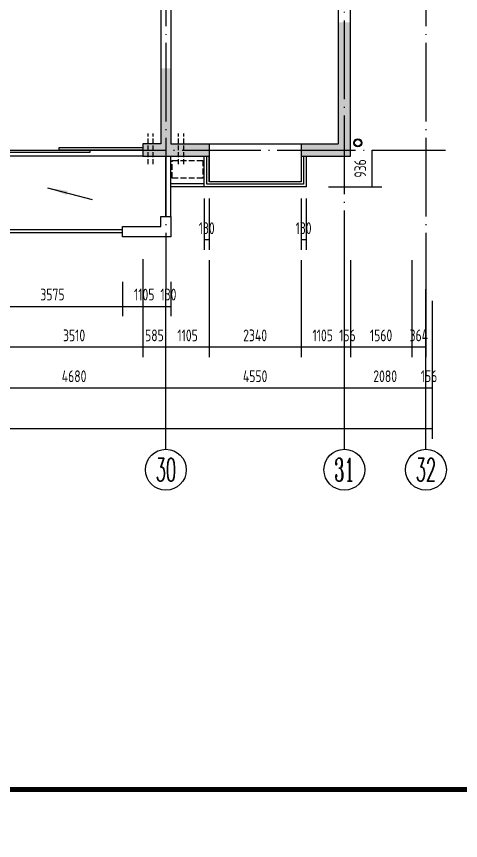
# Model space of a CAD drawing. Extents: x -726032 to 135930, y -151624 to 587044.
# Drawn here: x -653837 to -642515, y 477844 to 498822 of the extents above; entities that cross this region are included whole.
import ezdxf
from ezdxf.enums import TextEntityAlignment as Align

# ---------------------------------------------------------------- set-up
doc = ezdxf.new("R2010")
doc.units = 0
doc.header["$LTSCALE"] = 1000
doc.header["$MEASUREMENT"] = 0
doc.linetypes.add('DASH', pattern=[0.35, 0.25, -0.1])
doc.linetypes.add('DOTE', pattern=[2.42, 2, -0.2, 0.02, -0.2])
doc.layers.get('0').update_dxf_attribs({"linetype": 'CONTINUOUS'})
doc.layers.get('DEFPOINTS').update_dxf_attribs({"color": 1, "linetype": 'CONTINUOUS'})
for name, color, linetype in [('AXIS', 245, 'CONTINUOUS'), ('AXIS_TEXT', 7, 'CONTINUOUS'), ('COLUMN', 170, 'CONTINUOUS'), ('DOTE', 8, 'DOTE'), ('GROUND', 45, 'CONTINUOUS'), ('PUB_DIM', 245, 'CONTINUOUS'), ('PUB_TITLE', 1, 'CONTINUOUS'), ('ROOF', 4, 'CONTINUOUS'), ('WALL', 255, 'CONTINUOUS'), ('WINDOW', 155, 'CONTINUOUS'), ('空调', 245, 'CONTINUOUS'), ('雨水管', 20, 'CONTINUOUS')]:
    doc.layers.add(name, color=color, linetype=linetype)
doc.styles.add('COMPLEX', font='COMPLEX')
doc.styles.add('DIM_FONT', font='isocp.shx', dxfattribs={"width": 0.8})
doc.dimstyles.new('AXIS', dxfattribs={"dimtxt": 300, "dimasz": 1, "dimexe": 250, "dimexo": 300, "dimgap": 150, "dimtad": 1, "dimdec": 0, "dimzin": 0, "dimdsep": 46, "dimtxsty": 'DIM_FONT', "dimcen": 0.09, "dimse1": 1, "dimse2": 1, "dimclrt": 142, "dimadec": 0, "dimazin": 0, "dimtfac": 1, "dimtdec": 0, "dimtix": 1, "dimtmove": 2, "dimatfit": 3, "dimfxl": 1, "dimtolj": 1, "dimtzin": 0, "dimarcsym": 0})
doc.dimstyles.new('DIMA', dxfattribs={"dimtxt": 300, "dimasz": 1, "dimexe": 250, "dimexo": 300, "dimgap": 150, "dimtad": 1, "dimdec": 0, "dimzin": 0, "dimdsep": 46, "dimtxsty": 'DIM_FONT', "dimcen": 0.09, "dimse1": 1, "dimclrt": 142, "dimadec": 0, "dimazin": 0, "dimtfac": 1, "dimtdec": 0, "dimtix": 1, "dimtmove": 2, "dimatfit": 3, "dimfxl": 1, "dimtolj": 1, "dimtzin": 0, "dimarcsym": 0})
doc.dimstyles.new('DIMB', dxfattribs={"dimtxt": 300, "dimasz": 1, "dimexe": 250, "dimexo": 300, "dimgap": 150, "dimtad": 1, "dimdec": 0, "dimzin": 0, "dimdsep": 46, "dimtxsty": 'DIM_FONT', "dimcen": 0.09, "dimse2": 1, "dimclrt": 142, "dimadec": 0, "dimazin": 0, "dimtfac": 1, "dimtdec": 0, "dimtix": 1, "dimtmove": 2, "dimatfit": 3, "dimfxl": 1, "dimtolj": 1, "dimtzin": 0, "dimarcsym": 0})
doc.dimstyles.new('DIMN', dxfattribs={"dimtxt": 300, "dimasz": 1, "dimexe": 250, "dimexo": 300, "dimgap": 150, "dimtad": 1, "dimdec": 0, "dimzin": 0, "dimdsep": 46, "dimtxsty": 'DIM_FONT', "dimcen": 0.09, "dimclrt": 142, "dimadec": 0, "dimazin": 0, "dimtfac": 1, "dimtdec": 0, "dimtix": 1, "dimtmove": 2, "dimatfit": 3, "dimfxl": 1, "dimtolj": 1, "dimtzin": 0, "dimarcsym": 0})

# ---------------------------------------------------------------- blocks, each defined once
blk = doc.blocks.new('*D3559')
at = {"layer": 'DEFPOINTS', "color": 0, "transparency": 16777216}
for p in [(-651132, 492363), (-650027, 492363), (-650027, 491443)]:
    blk.add_point(p, dxfattribs=at)
at = {"layer": 'PUB_DIM', "color": 0, "lineweight": -2, "transparency": 16777216}
for p, q in [((-651132, 492063), (-651132, 491193)), ((-651131, 491443), (-650028, 491443))]:
    blk.add_line(p, q, dxfattribs=at)
at = {"layer": 'PUB_DIM', "color": 0, "transparency": 16777216}
for points in [[(-651131, 491443), (-651131, 491443), (-651132, 491443)], [(-650028, 491443), (-650028, 491443), (-650027, 491443)]]:
    blk.add_solid(points, dxfattribs=at)
at = {"layer": 'PUB_DIM', "color": 142, "transparency": 16777216, "insert": (-650579, 491743), "char_height": 300, "attachment_point": 5, "style": 'DIM_FONT'}
blk.add_mtext('\\A1;1105', dxfattribs=at)
blk = doc.blocks.new('*D3172')
at = {"layer": 'AXIS', "color": 0, "lineweight": -2, "transparency": 16777216}
blk.add_line((-650028, 489363), (-654706, 489363), dxfattribs=at)
at = {"layer": 'AXIS', "color": 0, "transparency": 16777216}
for points in [[(-654706, 489363), (-654706, 489363), (-654707, 489363)], [(-650028, 489363), (-650028, 489363), (-650027, 489363)]]:
    blk.add_solid(points, dxfattribs=at)
at = {"layer": 'DEFPOINTS', "color": 0, "transparency": 16777216}
for p in [(-654707, 491880), (-650027, 491880), (-654707, 489363)]:
    blk.add_point(p, dxfattribs=at)
at = {"layer": 'AXIS', "color": 142, "transparency": 16777216, "insert": (-652367, 489663), "char_height": 300, "attachment_point": 5, "style": 'DIM_FONT'}
blk.add_mtext('\\A1;4680', dxfattribs=at)
blk = doc.blocks.new('*D499')
at = {"layer": 'DEFPOINTS', "color": 0, "transparency": 16777216}
for p in [(-654122, 493206), (-650612, 492946), (-654122, 490403)]:
    blk.add_point(p, dxfattribs=at)
at = {"layer": 'PUB_DIM', "color": 0, "lineweight": -2, "transparency": 16777216}
for p, q in [((-654122, 492906), (-654122, 490153)), ((-650612, 492646), (-650612, 490153)), ((-650613, 490403), (-654121, 490403))]:
    blk.add_line(p, q, dxfattribs=at)
at = {"layer": 'PUB_DIM', "color": 0, "transparency": 16777216}
for points in [[(-654121, 490403), (-654121, 490403), (-654122, 490403)], [(-650613, 490403), (-650613, 490403), (-650612, 490403)]]:
    blk.add_solid(points, dxfattribs=at)
at = {"layer": 'PUB_DIM', "color": 142, "transparency": 16777216, "insert": (-652367, 490703), "char_height": 300, "attachment_point": 5, "style": 'DIM_FONT'}
blk.add_mtext('\\A1;3510', dxfattribs=at)
blk = doc.blocks.new('*D1735')
at = {"layer": 'DEFPOINTS', "color": 0, "transparency": 16777216}
for p in [(-654707, 492363), (-651132, 492363), (-651132, 491443)]:
    blk.add_point(p, dxfattribs=at)
at = {"layer": 'PUB_DIM', "color": 0, "lineweight": -2, "transparency": 16777216}
for p, q in [((-651132, 492063), (-651132, 491193)), ((-654706, 491443), (-651133, 491443))]:
    blk.add_line(p, q, dxfattribs=at)
at = {"layer": 'PUB_DIM', "color": 0, "transparency": 16777216}
for points in [[(-654706, 491443), (-654706, 491443), (-654707, 491443)], [(-651133, 491443), (-651133, 491443), (-651132, 491443)]]:
    blk.add_solid(points, dxfattribs=at)
at = {"layer": 'PUB_DIM', "color": 142, "transparency": 16777216, "insert": (-652919, 491743), "char_height": 300, "attachment_point": 5, "style": 'DIM_FONT'}
blk.add_mtext('\\A1;3575', dxfattribs=at)
blk = doc.blocks.new('*D510')
at = {"layer": 'AXIS', "color": 0, "lineweight": -2, "transparency": 16777216}
for p, q in [((-711920, 491580), (-711920, 488073)), ((-643241, 491580), (-643241, 488073)), ((-643242, 488323), (-711919, 488323))]:
    blk.add_line(p, q, dxfattribs=at)
at = {"layer": 'AXIS', "color": 0, "transparency": 16777216}
for points in [[(-711919, 488323), (-711919, 488323), (-711920, 488323)], [(-643242, 488323), (-643242, 488323), (-643241, 488323)]]:
    blk.add_solid(points, dxfattribs=at)
at = {"layer": 'DEFPOINTS', "color": 0, "transparency": 16777216}
for p in [(-711920, 491880), (-643241, 491880), (-711920, 488323)]:
    blk.add_point(p, dxfattribs=at)
at = {"layer": 'AXIS', "color": 142, "transparency": 16777216, "insert": (-677580, 488623), "char_height": 300, "attachment_point": 5, "style": 'DIM_FONT'}
blk.add_mtext('\\A1;68679', dxfattribs=at)
blk = doc.blocks.new('*D3433')
at = {"layer": 'AXIS', "color": 0, "lineweight": -2, "transparency": 16777216}
for p, q in [((-643398, 489363), (-643399, 489363)), ((-643241, 489363), (-643397, 489363)), ((-643240, 489363), (-643239, 489363))]:
    blk.add_line(p, q, dxfattribs=at)
at = {"layer": 'AXIS', "color": 0, "transparency": 16777216}
for points in [[(-643398, 489363), (-643398, 489363), (-643397, 489363)], [(-643240, 489363), (-643240, 489363), (-643241, 489363)]]:
    blk.add_solid(points, dxfattribs=at)
at = {"layer": 'DEFPOINTS', "color": 0, "transparency": 16777216}
for p in [(-643397, 491880), (-643241, 491880), (-643397, 489363)]:
    blk.add_point(p, dxfattribs=at)
at = {"layer": 'AXIS', "color": 142, "transparency": 16777216, "insert": (-643319, 489663), "char_height": 300, "attachment_point": 5, "style": 'DIM_FONT'}
blk.add_mtext('\\A1;156', dxfattribs=at)
blk = doc.blocks.new('*D1407')
at = {"layer": 'DEFPOINTS', "color": 0, "transparency": 16777216}
for p in [(-643761, 492920), (-643397, 492920), (-643761, 490403)]:
    blk.add_point(p, dxfattribs=at)
at = {"layer": 'PUB_DIM', "color": 0, "lineweight": -2, "transparency": 16777216}
for p, q in [((-643761, 492620), (-643761, 490153)), ((-643397, 492620), (-643397, 490153)), ((-643762, 490403), (-643763, 490403)), ((-643397, 490403), (-643761, 490403)), ((-643396, 490403), (-643395, 490403))]:
    blk.add_line(p, q, dxfattribs=at)
at = {"layer": 'PUB_DIM', "color": 0, "transparency": 16777216}
for points in [[(-643762, 490403), (-643762, 490403), (-643761, 490403)], [(-643396, 490403), (-643396, 490403), (-643397, 490403)]]:
    blk.add_solid(points, dxfattribs=at)
at = {"layer": 'PUB_DIM', "color": 142, "transparency": 16777216, "insert": (-643579, 490703), "char_height": 300, "attachment_point": 5, "style": 'DIM_FONT'}
blk.add_mtext('\\A1;364', dxfattribs=at)
blk = doc.blocks.new('_AXISO')
blk.add_circle((0, 0), 0.5)
at = {"layer": 'AXIS_TEXT', "style": 'COMPLEX', "width": 1.041667}
blk.add_attdef('A', text='', height=0.56, dxfattribs=at).set_placement((-0.25, -0.28), (0.25, -0.28), align=Align.FIT)
blk = doc.blocks.new('*D1408')
at = {"layer": 'DEFPOINTS', "color": 0, "transparency": 16777216}
for p in [(-646582, 494486), (-646452, 494486), (-646582, 493132)]:
    blk.add_point(p, dxfattribs=at)
at = {"layer": 'PUB_DIM', "color": 0, "lineweight": -2, "transparency": 16777216}
for p, q in [((-646582, 494186), (-646582, 492882)), ((-646452, 494186), (-646452, 492882)), ((-646583, 493132), (-646584, 493132)), ((-646452, 493132), (-646582, 493132)), ((-646451, 493132), (-646450, 493132))]:
    blk.add_line(p, q, dxfattribs=at)
at = {"layer": 'PUB_DIM', "color": 0, "transparency": 16777216}
for points in [[(-646583, 493132), (-646583, 493132), (-646582, 493132)], [(-646451, 493132), (-646451, 493132), (-646452, 493132)]]:
    blk.add_solid(points, dxfattribs=at)
at = {"layer": 'PUB_DIM', "color": 142, "transparency": 16777216, "insert": (-646517, 493432), "char_height": 300, "attachment_point": 5, "style": 'DIM_FONT'}
blk.add_mtext('\\A1;130', dxfattribs=at)
blk = doc.blocks.new('*D1409')
at = {"layer": 'DEFPOINTS', "color": 0, "transparency": 16777216}
for p in [(-648922, 492920), (-646582, 492920), (-648922, 490403)]:
    blk.add_point(p, dxfattribs=at)
at = {"layer": 'PUB_DIM', "color": 0, "lineweight": -2, "transparency": 16777216}
for p, q in [((-648922, 492620), (-648922, 490153)), ((-646582, 492620), (-646582, 490153)), ((-646583, 490403), (-648921, 490403))]:
    blk.add_line(p, q, dxfattribs=at)
at = {"layer": 'PUB_DIM', "color": 0, "transparency": 16777216}
for points in [[(-648921, 490403), (-648921, 490403), (-648922, 490403)], [(-646583, 490403), (-646583, 490403), (-646582, 490403)]]:
    blk.add_solid(points, dxfattribs=at)
at = {"layer": 'PUB_DIM', "color": 142, "transparency": 16777216, "insert": (-647752, 490703), "char_height": 300, "attachment_point": 5, "style": 'DIM_FONT'}
blk.add_mtext('\\A1;2340', dxfattribs=at)
blk = doc.blocks.new('*D2652')
at = {"layer": 'DEFPOINTS', "color": 0, "transparency": 16777216}
for p in [(-650612, 492946), (-650027, 492946), (-650612, 490403)]:
    blk.add_point(p, dxfattribs=at)
at = {"layer": 'PUB_DIM', "color": 0, "lineweight": -2, "transparency": 16777216}
for p, q in [((-650612, 492646), (-650612, 490153)), ((-650613, 490403), (-650614, 490403)), ((-650027, 490403), (-650612, 490403)), ((-650026, 490403), (-650025, 490403))]:
    blk.add_line(p, q, dxfattribs=at)
at = {"layer": 'PUB_DIM', "color": 0, "transparency": 16777216}
for points in [[(-650613, 490403), (-650613, 490403), (-650612, 490403)], [(-650026, 490403), (-650026, 490403), (-650027, 490403)]]:
    blk.add_solid(points, dxfattribs=at)
at = {"layer": 'PUB_DIM', "color": 142, "transparency": 16777216, "insert": (-650319, 490703), "char_height": 300, "attachment_point": 5, "style": 'DIM_FONT'}
blk.add_mtext('\\A1;585', dxfattribs=at)
blk = doc.blocks.new('*D2653')
at = {"layer": 'DEFPOINTS', "color": 0, "transparency": 16777216}
for p in [(-650027, 492363), (-649897, 492363), (-649897, 491443)]:
    blk.add_point(p, dxfattribs=at)
at = {"layer": 'PUB_DIM', "color": 0, "lineweight": -2, "transparency": 16777216}
for p, q in [((-649897, 492063), (-649897, 491193)), ((-650028, 491443), (-650029, 491443)), ((-650027, 491443), (-649897, 491443)), ((-649896, 491443), (-649895, 491443))]:
    blk.add_line(p, q, dxfattribs=at)
at = {"layer": 'PUB_DIM', "color": 0, "transparency": 16777216}
for points in [[(-650028, 491443), (-650028, 491443), (-650027, 491443)], [(-649896, 491443), (-649896, 491443), (-649897, 491443)]]:
    blk.add_solid(points, dxfattribs=at)
at = {"layer": 'PUB_DIM', "color": 142, "transparency": 16777216, "insert": (-649962, 491743), "char_height": 300, "attachment_point": 5, "style": 'DIM_FONT'}
blk.add_mtext('\\A1;130', dxfattribs=at)
blk = doc.blocks.new('*D1410')
at = {"layer": 'DEFPOINTS', "color": 0, "transparency": 16777216}
for p in [(-649052, 494486), (-648922, 494486), (-649052, 493132)]:
    blk.add_point(p, dxfattribs=at)
at = {"layer": 'PUB_DIM', "color": 0, "lineweight": -2, "transparency": 16777216}
for p, q in [((-649052, 494186), (-649052, 492882)), ((-648922, 494186), (-648922, 492882)), ((-649053, 493132), (-649054, 493132)), ((-648922, 493132), (-649052, 493132)), ((-648921, 493132), (-648920, 493132))]:
    blk.add_line(p, q, dxfattribs=at)
at = {"layer": 'PUB_DIM', "color": 0, "transparency": 16777216}
for points in [[(-649053, 493132), (-649053, 493132), (-649052, 493132)], [(-648921, 493132), (-648921, 493132), (-648922, 493132)]]:
    blk.add_solid(points, dxfattribs=at)
at = {"layer": 'PUB_DIM', "color": 142, "transparency": 16777216, "insert": (-648987, 493432), "char_height": 300, "attachment_point": 5, "style": 'DIM_FONT'}
blk.add_mtext('\\A1;130', dxfattribs=at)
blk = doc.blocks.new('*D3836')
at = {"layer": 'DEFPOINTS', "color": 0, "transparency": 16777216}
for p in [(-650027, 492946), (-648922, 492920), (-650027, 490403)]:
    blk.add_point(p, dxfattribs=at)
at = {"layer": 'PUB_DIM', "color": 0, "lineweight": -2, "transparency": 16777216}
for p, q in [((-648922, 492620), (-648922, 490153)), ((-648923, 490403), (-650026, 490403))]:
    blk.add_line(p, q, dxfattribs=at)
at = {"layer": 'PUB_DIM', "color": 0, "transparency": 16777216}
for points in [[(-650026, 490403), (-650026, 490403), (-650027, 490403)], [(-648923, 490403), (-648923, 490403), (-648922, 490403)]]:
    blk.add_solid(points, dxfattribs=at)
at = {"layer": 'PUB_DIM', "color": 142, "transparency": 16777216, "insert": (-649474, 490703), "char_height": 300, "attachment_point": 5, "style": 'DIM_FONT'}
blk.add_mtext('\\A1;1105', dxfattribs=at)
blk = doc.blocks.new('*D1411')
at = {"layer": 'DEFPOINTS', "color": 0, "transparency": 16777216}
for p in [(-645321, 492920), (-643761, 492920), (-645321, 490403)]:
    blk.add_point(p, dxfattribs=at)
at = {"layer": 'PUB_DIM', "color": 0, "lineweight": -2, "transparency": 16777216}
for p, q in [((-645321, 492620), (-645321, 490153)), ((-643761, 492620), (-643761, 490153)), ((-643762, 490403), (-645320, 490403))]:
    blk.add_line(p, q, dxfattribs=at)
at = {"layer": 'PUB_DIM', "color": 0, "transparency": 16777216}
for points in [[(-645320, 490403), (-645320, 490403), (-645321, 490403)], [(-643762, 490403), (-643762, 490403), (-643761, 490403)]]:
    blk.add_solid(points, dxfattribs=at)
at = {"layer": 'PUB_DIM', "color": 142, "transparency": 16777216, "insert": (-644541, 490703), "char_height": 300, "attachment_point": 5, "style": 'DIM_FONT'}
blk.add_mtext('\\A1;1560', dxfattribs=at)
blk = doc.blocks.new('*D3435')
at = {"layer": 'AXIS', "color": 0, "lineweight": -2, "transparency": 16777216}
blk.add_line((-643398, 489363), (-645476, 489363), dxfattribs=at)
at = {"layer": 'AXIS', "color": 0, "transparency": 16777216}
for points in [[(-645476, 489363), (-645476, 489363), (-645477, 489363)], [(-643398, 489363), (-643398, 489363), (-643397, 489363)]]:
    blk.add_solid(points, dxfattribs=at)
at = {"layer": 'DEFPOINTS', "color": 0, "transparency": 16777216}
for p in [(-645477, 491880), (-643397, 491880), (-645477, 489363)]:
    blk.add_point(p, dxfattribs=at)
at = {"layer": 'AXIS', "color": 142, "transparency": 16777216, "insert": (-644437, 489663), "char_height": 300, "attachment_point": 5, "style": 'DIM_FONT'}
blk.add_mtext('\\A1;2080', dxfattribs=at)
blk = doc.blocks.new('*D3436')
at = {"layer": 'AXIS', "color": 0, "lineweight": -2, "transparency": 16777216}
blk.add_line((-645478, 489363), (-650026, 489363), dxfattribs=at)
at = {"layer": 'AXIS', "color": 0, "transparency": 16777216}
for points in [[(-650026, 489363), (-650026, 489363), (-650027, 489363)], [(-645478, 489363), (-645478, 489363), (-645477, 489363)]]:
    blk.add_solid(points, dxfattribs=at)
at = {"layer": 'DEFPOINTS', "color": 0, "transparency": 16777216}
for p in [(-650027, 491880), (-645477, 491880), (-650027, 489363)]:
    blk.add_point(p, dxfattribs=at)
at = {"layer": 'AXIS', "color": 142, "transparency": 16777216, "insert": (-647752, 489663), "char_height": 300, "attachment_point": 5, "style": 'DIM_FONT'}
blk.add_mtext('\\A1;4550', dxfattribs=at)
blk = doc.blocks.new('*D3837')
at = {"layer": 'DEFPOINTS', "color": 0, "transparency": 16777216}
for p in [(-645477, 492920), (-645321, 492920), (-645477, 490403)]:
    blk.add_point(p, dxfattribs=at)
at = {"layer": 'PUB_DIM', "color": 0, "lineweight": -2, "transparency": 16777216}
for p, q in [((-645321, 492620), (-645321, 490153)), ((-645478, 490403), (-645479, 490403)), ((-645321, 490403), (-645477, 490403)), ((-645320, 490403), (-645319, 490403))]:
    blk.add_line(p, q, dxfattribs=at)
at = {"layer": 'PUB_DIM', "color": 0, "transparency": 16777216}
for points in [[(-645478, 490403), (-645478, 490403), (-645477, 490403)], [(-645320, 490403), (-645320, 490403), (-645321, 490403)]]:
    blk.add_solid(points, dxfattribs=at)
at = {"layer": 'PUB_DIM', "color": 142, "transparency": 16777216, "insert": (-645399, 490703), "char_height": 300, "attachment_point": 5, "style": 'DIM_FONT'}
blk.add_mtext('\\A1;156', dxfattribs=at)
blk = doc.blocks.new('*D2654')
at = {"layer": 'DEFPOINTS', "color": 0, "transparency": 16777216}
for p in [(-646582, 492920), (-645477, 492920), (-646582, 490403)]:
    blk.add_point(p, dxfattribs=at)
at = {"layer": 'PUB_DIM', "color": 0, "lineweight": -2, "transparency": 16777216}
for p, q in [((-646582, 492620), (-646582, 490153)), ((-645478, 490403), (-646581, 490403))]:
    blk.add_line(p, q, dxfattribs=at)
at = {"layer": 'PUB_DIM', "color": 0, "transparency": 16777216}
for points in [[(-646581, 490403), (-646581, 490403), (-646582, 490403)], [(-645478, 490403), (-645478, 490403), (-645477, 490403)]]:
    blk.add_solid(points, dxfattribs=at)
at = {"layer": 'PUB_DIM', "color": 142, "transparency": 16777216, "insert": (-646029, 490703), "char_height": 300, "attachment_point": 5, "style": 'DIM_FONT'}
blk.add_mtext('\\A1;1105', dxfattribs=at)
blk = doc.blocks.new('*D3838')
at = {"layer": 'DEFPOINTS', "color": 0, "transparency": 16777216}
for p in [(-646179, 495422), (-644772, 495422), (-646179, 494486)]:
    blk.add_point(p, dxfattribs=at)
at = {"layer": 'PUB_DIM', "color": 0, "lineweight": -2, "transparency": 16777216}
for p, q in [((-644772, 494487), (-644772, 495421)), ((-645879, 494486), (-644522, 494486))]:
    blk.add_line(p, q, dxfattribs=at)
at = {"layer": 'PUB_DIM', "color": 0, "transparency": 16777216}
for points in [[(-644772, 495421), (-644772, 495421), (-644772, 495422)], [(-644772, 494487), (-644772, 494487), (-644772, 494486)]]:
    blk.add_solid(points, dxfattribs=at)
at = {"layer": 'PUB_DIM', "color": 142, "transparency": 16777216, "insert": (-645072, 494954), "char_height": 300, "attachment_point": 5, "rotation": 90, "style": 'DIM_FONT'}
blk.add_mtext('\\A1;936', dxfattribs=at)
blk = doc.blocks.new('_ARROW')
blk.add_solid([(0, 0), (-1, 0.1), (-1, -0.1)])

msp = doc.modelspace()

# ---------------------------------------------------------------- linework, layer by layer
at = {"layer": 'AXIS'}
for p, q in [((-650026.9, 487802.9), (-650026.9, 491880.4)), ((-645476.9, 487802.9), (-645476.9, 491880.4)), ((-643396.9, 487802.9), (-643396.9, 491880.4))]:
    msp.add_line(p, q, dxfattribs=at)
at = {"layer": 'COLUMN'}
for points in [[(-645632.9, 495578.4), (-645632.9, 498672.4), (-645320.9, 495266.4), (-645320.9, 498672.4)], [(-650156.9, 497502.4), (-650156.9, 495578.4), (-649896.9, 497502.4), (-649896.9, 495578.4)], [(-650611.9, 495578.4), (-650611.9, 495266.4), (-648921.9, 495578.4), (-648921.9, 495266.4)], [(-646581.9, 495578.4), (-646581.9, 495266.4), (-645632.9, 495578.4), (-645320.9, 495266.4)]]:
    msp.add_solid(points, dxfattribs=at)
at = {"layer": 'DOTE'}
for p, q in [((-650026.9, 522352), (-650026.9, 491880.4)), ((-643396.9, 522352), (-643396.9, 491880.4)), ((-645476.9, 491880.4), (-645476.9, 503222.4)), ((-712529.2, 495422.4), (-642897.4, 495422.4))]:
    msp.add_line(p, q, dxfattribs=at)
at = {"layer": 'GROUND'}
msp.add_line((-650611.9, 495266.4), (-654121.9, 495266.4), dxfattribs=at)
at = {"layer": 'PUB_TITLE'}
for points, const_width in [([(-726032.4, 477843.9), (-629442.4, 477843.9), (-629442.4, 532443.9), (-726032.4, 532443.9)], 0.234), ([(-723432.4, 479143.9), (-630742.4, 479143.9), (-630742.4, 531143.9), (-723432.4, 531143.9)], 130)]:
    msp.add_lwpolyline(points, close=True, dxfattribs=dict(at, const_width=const_width))
at = {"layer": 'ROOF'}
for p, q in [((-650026.9, 493732.2), (-650026.9, 495266.4)), ((-649896.9, 493732.2), (-649896.9, 495266.4)), ((-649051.9, 494564.4), (-649896.9, 494564.4)), ((-649051.9, 494486.4), (-649896.9, 494486.4))]:
    msp.add_line(p, q, dxfattribs=at)
for points in [[(-651131.9, 493394.2), (-654576.9, 493394.2)], [(-651131.9, 493316.2), (-654576.9, 493316.2)]]:
    msp.add_lwpolyline(points, dxfattribs=at)
at = {"layer": 'WALL'}
for p, q in [((-645320.9, 495266.4), (-645320.9, 502052.4)), ((-650156.9, 501766.4), (-650156.9, 495578.4)), ((-649896.9, 500674.4), (-649896.9, 495578.4)), ((-645632.9, 500674.4), (-645632.9, 495578.4)), ((-650156.9, 495578.4), (-650611.9, 495578.4)), ((-650611.9, 495578.4), (-650611.9, 495266.4)), ((-649896.9, 495578.4), (-648921.9, 495578.4)), ((-648921.9, 495578.4), (-648921.9, 495266.4)), ((-646581.9, 495578.4), (-645632.9, 495578.4)), ((-646581.9, 495578.4), (-646581.9, 495266.4)), ((-650611.9, 495266.4), (-648921.9, 495266.4)), ((-646581.9, 495266.4), (-645320.9, 495266.4))]:
    msp.add_line(p, q, dxfattribs=at)
at = {"layer": 'WALL', "color": 255}
for p, q in [((-650156.9, 493472.2), (-650156.9, 493732.2)), ((-649896.9, 493732.2), (-649896.9, 493212.2)), ((-651131.9, 493212.2), (-651131.9, 493472.2)), ((-651131.9, 493472.2), (-650156.9, 493472.2)), ((-649896.9, 493212.2), (-651131.9, 493212.2))]:
    msp.add_line(p, q, dxfattribs=at)
at = {"layer": 'WALL', "color": 0}
msp.add_line((-650156.9, 493732.2), (-649896.9, 493732.2), dxfattribs=at)
at = {"layer": 'WINDOW'}
msp.add_line((-648921.9, 495578.4), (-646581.9, 495578.4), dxfattribs=at)
for points in [[(-651963.9, 495357.4), (-654121.9, 495357.4), (-654121.9, 495422.4), (-651963.9, 495422.4)], [(-650611.9, 495422.4), (-652743.9, 495422.4), (-652743.9, 495487.4), (-650611.9, 495487.4)]]:
    msp.add_lwpolyline(points, close=True, dxfattribs=at)
for points in [[(-646451.9, 495266.4), (-646451.9, 494486.4), (-649051.9, 494486.4), (-649051.9, 495266.4)], [(-646516.9, 495266.4), (-646516.9, 494551.4), (-648986.9, 494551.4), (-648986.9, 495266.4)], [(-648921.9, 495266.4), (-648921.9, 494616.4)], [(-646581.9, 495266.4), (-646581.9, 494616.4), (-648921.9, 494616.4), (-648921.9, 495266.4)]]:
    msp.add_lwpolyline(points, dxfattribs=at)
at = {"layer": '空调', "linetype": 'DASH', "ltscale": 0.5}
for p, q in [((-650481.9, 495066.7), (-650481.9, 495840.5)), ((-650351.9, 495066.7), (-650351.9, 495840.5)), ((-649701.9, 495066.7), (-649701.9, 495840.5)), ((-649571.9, 495066.7), (-649571.9, 495840.5))]:
    msp.add_line(p, q, dxfattribs=at)
at = {"layer": '空调', "linetype": 'DASH', "ltscale": 0.6}
msp.add_lwpolyline([(-649085, 494705), (-649865, 494705), (-649865, 495160), (-649085, 495160)], close=True, dxfattribs=at)
at = {"layer": '雨水管'}
msp.add_lwpolyline([(-653046.3, 494462.8), (-651904.3, 494160.8)], dxfattribs=at)
for radius in [104, 84.5]:
    msp.add_circle((-645132.5, 495607.3), radius, dxfattribs=at)

# ---------------------------------------------------------------- block references
at = {"layer": 'AXIS'}
ref = msp.add_blockref('_AXISO', (-650026.9, 487282.9), dxfattribs=dict(at, xscale=1040, yscale=1040, zscale=1040))
ref.add_attrib('A', '30', dxfattribs={"layer": 'AXIS_TEXT', "height": 582.4, "style": 'COMPLEX', "width": 0.568182}).set_placement((-650286.9, 486991.7), (-649766.9, 486991.7), align=Align.FIT)
ref = msp.add_blockref('_AXISO', (-645476.9, 487282.9), dxfattribs=dict(at, xscale=1040, yscale=1040, zscale=1040))
ref.add_attrib('A', '31', dxfattribs={"layer": 'AXIS_TEXT', "height": 582.4, "style": 'COMPLEX', "width": 0.669643}).set_placement((-645736.9, 486991.7), (-645216.9, 486991.7), align=Align.FIT)
ref = msp.add_blockref('_AXISO', (-643396.9, 487282.9), dxfattribs=dict(at, xscale=1040, yscale=1040, zscale=1040))
ref.add_attrib('A', '32', dxfattribs={"layer": 'AXIS_TEXT', "height": 582.4, "style": 'COMPLEX', "width": 0.568182}).set_placement((-643656.9, 486991.7), (-643136.9, 486991.7), align=Align.FIT)
at = {"layer": '雨水管', "xscale": -519.9999999999974, "yscale": 520, "zscale": 520, "rotation": 345.1846182440007}
msp.add_blockref('_ARROW', (-653046.3, 494462.8), dxfattribs=at)

# ---------------------------------------------------------------- dimensions: what is measured, and where the dimension line sits
at = {"layer": 'AXIS'}
for p1, p2, distance, dimstyle, picture, middle in [((-643240.9, 491880.4), (-711919.9, 491880.4), 3557.4, 'DIMN', '*D510', (-677580.4, 488622.9)), ((-645476.9, 491880.4), (-650026.9, 491880.4), 2517.4, 'AXIS', '*D3436', (-647751.9, 489662.9)), ((-643396.9, 491880.4), (-645476.9, 491880.4), 2517.4, 'AXIS', '*D3435', (-644436.9, 489663)), ((-643240.9, 491880.4), (-643396.9, 491880.4), 2517.4, 'AXIS', '*D3433', (-643318.9, 489662.9))]:
    dim = msp.add_aligned_dim(p1=p1, p2=p2, distance=distance, dimstyle=dimstyle, dxfattribs=at)
    dim.commit()
    dim.dimension.update_dxf_attribs({"geometry": picture, "text_midpoint": middle})
dim = msp.add_linear_dim(base=(-654706.9, 489362.9), p1=(-650026.9, 491880.4), p2=(-654706.9, 491880.4), dimstyle='AXIS', dxfattribs=at)
dim.commit()
dim.dimension.update_dxf_attribs({"geometry": '*D3172', "text_midpoint": (-652366.9, 489662.9)})
at = {"layer": 'PUB_DIM'}
dim = msp.add_linear_dim(base=(-644772.2, 495422.4), p1=(-646179.5, 494486.4), p2=(-646179.5, 495422.4), angle=270, dimstyle='DIMB', dxfattribs=at)
dim.commit()
dim.dimension.update_dxf_attribs({"geometry": '*D3838', "text_midpoint": (-645072.2, 494954.4)})
for base, p1, p2, dimstyle, picture, middle in [((-649051.9, 493131.9), (-648921.9, 494486.4), (-649051.9, 494486.4), 'DIMN', '*D1410', (-648986.9, 493431.9)), ((-646581.9, 493131.9), (-646451.9, 494486.4), (-646581.9, 494486.4), 'DIMN', '*D1408', (-646516.9, 493431.9)), ((-654121.9, 490402.9), (-650611.9, 492946.4), (-654121.9, 493206.4), 'DIMN', '*D499', (-652366.9, 490702.9)), ((-650611.9, 490402.9), (-650026.9, 492946.4), (-650611.9, 492946.4), 'DIMA', '*D2652', (-650319.4, 490702.9)), ((-650026.9, 490402.9), (-648921.9, 492920.4), (-650026.9, 492946.4), 'DIMB', '*D3836', (-649474.4, 490702.9)), ((-648921.9, 490402.9), (-646581.9, 492920.4), (-648921.9, 492920.4), 'DIMN', '*D1409', (-647751.9, 490703)), ((-646581.9, 490402.9), (-645476.9, 492920.4), (-646581.9, 492920.4), 'DIMA', '*D2654', (-646029.4, 490702.9)), ((-645476.9, 490402.9), (-645320.9, 492920.4), (-645476.9, 492920.4), 'DIMB', '*D3837', (-645398.9, 490702.9)), ((-645320.9, 490402.9), (-643760.9, 492920.4), (-645320.9, 492920.4), 'DIMN', '*D1411', (-644540.9, 490702.9)), ((-643760.9, 490402.9), (-643396.9, 492920.4), (-643760.9, 492920.4), 'DIMN', '*D1407', (-643578.9, 490702.9)), ((-651131.9, 491442.9), (-654706.9, 492362.8), (-651131.9, 492362.8), 'DIMA', '*D1735', (-652919.4, 491742.9)), ((-650026.9, 491442.9), (-651131.9, 492362.8), (-650026.9, 492362.8), 'DIMB', '*D3559', (-650579.4, 491742.9)), ((-649896.9, 491442.9), (-650026.9, 492362.8), (-649896.9, 492362.8), 'DIMA', '*D2653', (-649961.9, 491742.9))]:
    dim = msp.add_linear_dim(base=base, p1=p1, p2=p2, dimstyle=dimstyle, dxfattribs=at)
    dim.commit()
    dim.dimension.update_dxf_attribs({"geometry": picture, "text_midpoint": middle})

doc.saveas('drawing.dxf')
